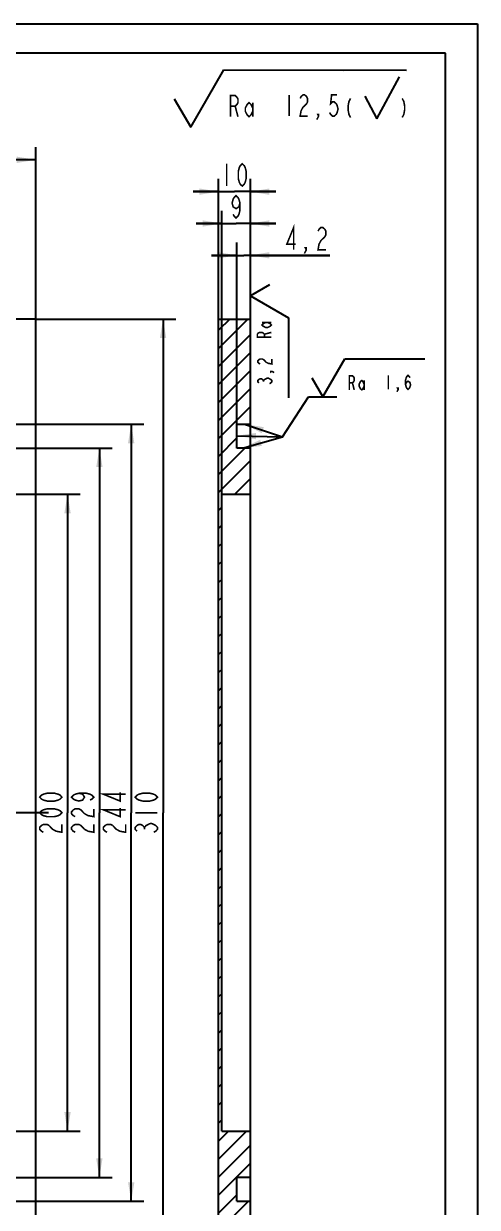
# Model space of a CAD drawing. Header units: millimetres. Extents: x 0 to 210, y 0 to 297.
# Drawn here: x 138.8 to 210, y 111.2 to 297 of the extents above; entities that cross this region are included whole.
import ezdxf

# ---------------------------------------------------------------- set-up
doc = ezdxf.new("R2010")
doc.units = ezdxf.units.MM
doc.header["$LTSCALE"] = 19.36
doc.linetypes.add('CENTER', pattern=[0.6, 0.375, -0.075, 0.075, -0.075])
doc.layers.get('0').update_dxf_attribs({"linetype": 'CONTINUOUS'})
for name, color, linetype in [('ALL_AXIS', 7, 'CONTINUOUS'), ('ALL_DIMENSIONS', 7, 'CONTINUOUS'), ('ALL_ROUND', 7, 'CONTINUOUS'), ('ALL_SURF_FIN', 7, 'CONTINUOUS')]:
    doc.layers.add(name, color=color, linetype=linetype)
doc.styles.get("Standard").update_dxf_attribs({"font": 'txt', "width": 0.7})
doc.dimstyles.new('DIMSTYLE_1', dxfattribs={"dimtxt": 3.5, "dimasz": 3, "dimexe": 0.18, "dimexo": 0.0625, "dimgap": 0.09, "dimtad": 1, "dimdec": 3, "dimlfac": 2, "dimdsep": 46, "dimtxsty": 'STANDARD', "dimblk": '_FILLED', "dimblk1": '_FILLED', "dimblk2": '_FILLED', "dimcen": 0.09, "dimadec": 0, "dimazin": 0, "dimtp": 0.2, "dimtm": 0.2, "dimtfac": 1, "dimtdec": 3, "dimtofl": 0, "dimtmove": 0, "dimatfit": 3, "dimldrblk": '_FILLED', "dimfxl": 1, "dimtolj": 1, "dimarcsym": 0})
doc.dimstyles.new('DIMSTYLE_2', dxfattribs={"dimtxt": 3.5, "dimasz": 3, "dimexe": 0.18, "dimexo": 0.0625, "dimgap": 0.09, "dimtad": 1, "dimlfac": 2, "dimdsep": 46, "dimtxsty": 'STANDARD', "dimblk": '_FILLED', "dimblk1": '_FILLED', "dimblk2": '_FILLED', "dimcen": 0.09, "dimadec": 0, "dimazin": 0, "dimtp": 0.5, "dimtm": 0.5, "dimtfac": 1, "dimtofl": 0, "dimtmove": 0, "dimatfit": 3, "dimldrblk": '_FILLED', "dimfxl": 1, "dimtolj": 1, "dimarcsym": 0})
doc.dimstyles.new('DIMSTYLE_3', dxfattribs={"dimtxt": 3.5, "dimasz": 3, "dimexe": 0.18, "dimexo": 0.0625, "dimgap": 0.09, "dimtad": 1, "dimlfac": 2, "dimdsep": 46, "dimtxsty": 'STANDARD', "dimblk": '_FILLED', "dimblk1": '_FILLED', "dimblk2": '_FILLED', "dimcen": 0.09, "dimadec": 0, "dimazin": 0, "dimtp": 0.2, "dimtm": 0.2, "dimtfac": 1, "dimtofl": 0, "dimtmove": 0, "dimatfit": 3, "dimldrblk": '_FILLED', "dimfxl": 1, "dimtolj": 1, "dimarcsym": 0})
doc.dimstyles.new('DIMSTYLE_7', dxfattribs={"dimtxt": 3.5, "dimasz": 3, "dimexe": 0.18, "dimexo": 0.0625, "dimgap": 0.09, "dimtad": 1, "dimlfac": 2, "dimdsep": 46, "dimtxsty": 'STANDARD', "dimblk": '_FILLED', "dimblk1": '_FILLED', "dimblk2": '_FILLED', "dimcen": 0.09, "dimadec": 0, "dimazin": 0, "dimtp": 0.1, "dimtm": 0.1, "dimtfac": 1, "dimtofl": 0, "dimtmove": 0, "dimatfit": 3, "dimldrblk": '_FILLED', "dimfxl": 1, "dimtolj": 1, "dimarcsym": 0})
doc.dimstyles.get("Standard").update_dxf_attribs({"dimtxt": 3.5, "dimasz": 3, "dimexe": 0.18, "dimexo": 0.0625, "dimgap": 0.09, "dimtad": 1, "dimdec": 5, "dimdsep": 46, "dimtxsty": 'STANDARD', "dimblk": '_FILLED', "dimblk1": '_FILLED', "dimblk2": '_FILLED', "dimcen": 0.09, "dimadec": 0, "dimazin": 0, "dimtol": 1, "dimtp": 1e-05, "dimtm": 1e-05, "dimtfac": 1, "dimtdec": 5, "dimtofl": 0, "dimtmove": 0, "dimatfit": 3, "dimldrblk": '_FILLED', "dimfxl": 1, "dimtolj": 1, "dimarcsym": 0})

# ---------------------------------------------------------------- blocks, each defined once
blk = doc.blocks.new('_FILLED')
at = {"color": 0, "linetype": 'BYBLOCK'}
blk.add_solid([(0, 0), (-1, 0.167), (-1, -0.167)], dxfattribs=at)
blk = doc.blocks.new('*D0')
at = {"layer": 'ALL_DIMENSIONS', "color": 2, "linetype": 'CONTINUOUS'}
for p, q in [((169.36, 250.62), (169.36, 272.63)), ((174.36, 250.62), (174.36, 272.63)), ((169.36, 270.63), (165.36, 270.63)), ((165.36, 270.63), (171.86, 270.63)), ((178.36, 270.63), (171.86, 270.63)), ((174.36, 270.63), (178.36, 270.63))]:
    blk.add_line(p, q, dxfattribs=at)
at = {"layer": 'ALL_DIMENSIONS', "color": 2, "linetype": 'CONTINUOUS', "xscale": 3, "yscale": 3, "zscale": 3}
blk.add_blockref('_FILLED', (169.36, 270.63), dxfattribs=at)
at = {"layer": 'ALL_DIMENSIONS', "color": 2, "linetype": 'CONTINUOUS', "xscale": 3, "yscale": 3, "zscale": 3, "rotation": 180}
blk.add_blockref('_FILLED', (174.36, 270.63), dxfattribs=at)
blk = doc.blocks.new('SF3_BL0', base_point=(177.35, 247.11))
at = {"layer": 'ALL_SURF_FIN', "color": 2, "linetype": 'CONTINUOUS'}
for p, q in [((177.34, 255.98), (174.36, 254.26)), ((174.36, 254.26), (177.34, 252.54)), ((177.34, 252.54), (180.34, 250.8)), ((180.34, 250.8), (180.34, 238.24))]:
    blk.add_line(p, q, dxfattribs=at)
at = {"layer": 'ALL_SURF_FIN', "color": 2, "linetype": 'CONTINUOUS', "const_width": 0.25}
for points in [[(177.11, 250.09), (177.48, 249.9), (177.66, 249.7), (177.48, 249.51), (177.11, 249.32), (176.74, 249.32), (176.37, 249.51), (176.19, 249.7), (176.37, 249.9), (176.74, 250.09)], [(176.19, 250.09), (177.66, 250.09)], [(177.66, 247.77), (175.45, 247.77), (175.45, 248.25), (175.63, 248.45), (175.82, 248.54), (176.19, 248.54), (176.37, 248.45), (176.56, 248.25), (176.56, 247.77)], [(176.56, 248.25), (177.66, 248.54)], [(175.89, 243.58), (175.7, 243.68), (175.52, 243.87), (175.52, 244.07), (175.7, 244.26), (175.89, 244.36), (176.25, 244.36), (176.44, 244.26), (176.62, 244.07), (176.81, 243.87), (177.18, 243.68), (177.73, 243.58), (177.73, 244.36)], [(177.73, 242.42), (177.55, 242.32), (177.55, 242.42), (177.73, 242.42), (178.1, 242.23)], [(175.7, 240.58), (175.52, 240.78), (175.52, 240.97), (175.7, 241.16), (175.89, 241.26), (176.07, 241.26), (176.25, 241.16), (176.44, 240.97), (176.62, 241.16), (176.81, 241.26), (176.99, 241.36), (177.18, 241.36), (177.36, 241.26), (177.55, 241.16), (177.73, 240.97), (177.73, 240.78), (177.55, 240.58), (177.36, 240.48)], [(176.44, 240.78), (176.44, 240.97)]]:
    blk.add_lwpolyline(points, dxfattribs=at)
blk = doc.blocks.new('*D1')
at = {"layer": 'ALL_DIMENSIONS', "color": 2, "linetype": 'CONTINUOUS'}
for p, q in [((45.65, 250.63), (45.65, 277.63)), ((140.65, 250.63), (140.65, 277.63)), ((45.65, 275.63), (93.15, 275.63)), ((140.65, 275.63), (93.15, 275.63))]:
    blk.add_line(p, q, dxfattribs=at)
at = {"layer": 'ALL_DIMENSIONS', "color": 2, "linetype": 'CONTINUOUS', "xscale": 3, "yscale": 3, "zscale": 3, "rotation": 180}
blk.add_blockref('_FILLED', (45.65, 275.63), dxfattribs=at)
at = {"layer": 'ALL_DIMENSIONS', "color": 2, "linetype": 'CONTINUOUS', "xscale": 3, "yscale": 3, "zscale": 3}
blk.add_blockref('_FILLED', (140.65, 275.63), dxfattribs=at)
blk = doc.blocks.new('*D2')
at = {"layer": 'ALL_DIMENSIONS', "color": 2, "linetype": 'CONTINUOUS'}
for p, q in [((140.65, 250.63), (162.65, 250.63)), ((160.65, 250.63), (160.65, 173.13)), ((160.65, 95.63), (160.65, 173.13)), ((140.65, 95.63), (162.65, 95.63))]:
    blk.add_line(p, q, dxfattribs=at)
at = {"layer": 'ALL_DIMENSIONS', "color": 2, "linetype": 'CONTINUOUS', "xscale": 3, "yscale": 3, "zscale": 3}
for p, rotation in [((160.65, 250.63), 90), ((160.65, 95.63), 270)]:
    blk.add_blockref('_FILLED', p, dxfattribs=dict(at, rotation=rotation))
blk = doc.blocks.new('*D3')
at = {"layer": 'ALL_DIMENSIONS', "color": 2, "linetype": 'CONTINUOUS'}
for p, q in [((169.86, 223.13), (169.86, 267.63)), ((174.36, 250.41), (174.36, 267.63)), ((169.86, 265.63), (165.86, 265.63)), ((165.86, 265.63), (172.11, 265.63)), ((178.36, 265.63), (172.11, 265.63)), ((174.36, 265.63), (178.36, 265.63))]:
    blk.add_line(p, q, dxfattribs=at)
at = {"layer": 'ALL_DIMENSIONS', "color": 2, "linetype": 'CONTINUOUS', "xscale": 3, "yscale": 3, "zscale": 3}
blk.add_blockref('_FILLED', (169.86, 265.63), dxfattribs=at)
at = {"layer": 'ALL_DIMENSIONS', "color": 2, "linetype": 'CONTINUOUS', "xscale": 3, "yscale": 3, "zscale": 3, "rotation": 180}
blk.add_blockref('_FILLED', (174.36, 265.63), dxfattribs=at)
blk = doc.blocks.new('*D5')
at = {"layer": 'ALL_DIMENSIONS', "color": 2, "linetype": 'CONTINUOUS'}
for p, q in [((108.17, 223.13), (147.65, 223.13)), ((145.65, 223.13), (145.65, 173.13)), ((145.65, 123.13), (145.65, 173.13)), ((108.17, 123.13), (147.65, 123.13))]:
    blk.add_line(p, q, dxfattribs=at)
at = {"layer": 'ALL_DIMENSIONS', "color": 2, "linetype": 'CONTINUOUS', "xscale": 3, "yscale": 3, "zscale": 3}
for p, rotation in [((145.65, 223.13), 90), ((145.65, 123.13), 270)]:
    blk.add_blockref('_FILLED', p, dxfattribs=dict(at, rotation=rotation))
blk = doc.blocks.new('*D10')
at = {"layer": 'ALL_DIMENSIONS', "color": 2, "linetype": 'CONTINUOUS'}
for p, q in [((113.15, 230.38), (152.65, 230.38)), ((150.65, 230.38), (150.65, 173.13)), ((150.65, 115.88), (150.65, 173.13)), ((113.15, 115.88), (152.65, 115.88))]:
    blk.add_line(p, q, dxfattribs=at)
at = {"layer": 'ALL_DIMENSIONS', "color": 2, "linetype": 'CONTINUOUS', "xscale": 3, "yscale": 3, "zscale": 3}
for p, rotation in [((150.65, 230.38), 90), ((150.65, 115.88), 270)]:
    blk.add_blockref('_FILLED', p, dxfattribs=dict(at, rotation=rotation))
blk = doc.blocks.new('*D11')
at = {"layer": 'ALL_DIMENSIONS', "color": 2, "linetype": 'CONTINUOUS'}
for p, q in [((172.26, 234.13), (172.26, 262.63)), ((174.36, 234.13), (174.36, 262.63)), ((172.26, 260.63), (168.26, 260.63)), ((168.26, 260.63), (173.31, 260.63)), ((186.82, 260.63), (173.31, 260.63)), ((174.36, 260.63), (186.82, 260.63))]:
    blk.add_line(p, q, dxfattribs=at)
at = {"layer": 'ALL_DIMENSIONS', "color": 2, "linetype": 'CONTINUOUS', "xscale": 3, "yscale": 3, "zscale": 3}
blk.add_blockref('_FILLED', (172.26, 260.63), dxfattribs=at)
at = {"layer": 'ALL_DIMENSIONS', "color": 2, "linetype": 'CONTINUOUS', "xscale": 3, "yscale": 3, "zscale": 3, "rotation": 180}
blk.add_blockref('_FILLED', (174.36, 260.63), dxfattribs=at)
blk = doc.blocks.new('*D14')
at = {"layer": 'ALL_DIMENSIONS', "color": 2, "linetype": 'CONTINUOUS'}
for p, q in [((113.15, 234.13), (157.65, 234.13)), ((155.65, 234.13), (155.65, 173.13)), ((155.65, 112.13), (155.65, 173.13)), ((113.15, 112.13), (157.65, 112.13))]:
    blk.add_line(p, q, dxfattribs=at)
at = {"layer": 'ALL_DIMENSIONS', "color": 2, "linetype": 'CONTINUOUS', "xscale": 3, "yscale": 3, "zscale": 3}
for p, rotation in [((155.65, 234.13), 90), ((155.65, 112.13), 270)]:
    blk.add_blockref('_FILLED', p, dxfattribs=dict(at, rotation=rotation))
blk = doc.blocks.new('SYM_6_BL2', base_point=(180.63, 285.24))
at = {"layer": 'ALL_SURF_FIN', "color": 2, "linetype": 'CONTINUOUS'}
for p, q in [((167.57, 285.22), (170.19, 289.73)), ((170.19, 289.73), (198.86, 289.72)), ((170.19, 289.73), (189.03, 289.72)), ((194.19, 282.05), (197.76, 288.66)), ((162.41, 285.22), (164.99, 280.76)), ((164.99, 280.76), (167.57, 285.22)), ((192.32, 285.64), (194.19, 282.05))]:
    blk.add_line(p, q, dxfattribs=at)
at = {"layer": 'ALL_SURF_FIN', "color": 2, "linetype": 'CONTINUOUS', "const_width": 0.25}
for points in [[(171.25, 282.39), (171.25, 285.71), (171.97, 285.71), (172.26, 285.43), (172.41, 285.16), (172.41, 284.6), (172.26, 284.33), (171.97, 284.05), (171.25, 284.05)], [(174.73, 283.22), (174.44, 282.67), (174.15, 282.39), (173.86, 282.67), (173.57, 283.22), (173.57, 283.77), (173.86, 284.33), (174.15, 284.6), (174.44, 284.33), (174.73, 283.77)], [(174.73, 284.6), (174.73, 282.39)], [(180.43, 285.81), (180.43, 282.49)], [(182.17, 285.26), (182.32, 285.54), (182.61, 285.81), (182.9, 285.81), (183.19, 285.54), (183.33, 285.26), (183.33, 284.71), (183.19, 284.43), (182.9, 284.15), (182.61, 283.88), (182.32, 283.32), (182.17, 282.49), (183.33, 282.49)], [(187.98, 285.81), (187.11, 285.81), (186.96, 284.43), (187.25, 284.71), (187.54, 284.71), (187.84, 284.43), (187.98, 284.15), (188.13, 283.6), (187.98, 283.05), (187.84, 282.77), (187.54, 282.49), (187.25, 282.49), (186.96, 282.77), (186.82, 283.05)], [(190.09, 285.26), (189.83, 284.76), (189.7, 284.01), (189.7, 283.51), (189.83, 282.77), (190.09, 282.27)], [(198.2, 285.26), (198.46, 284.76), (198.59, 284.01), (198.59, 283.51), (198.46, 282.77), (198.2, 282.27)], [(171.97, 284.05), (172.41, 282.39)], [(185.08, 282.49), (184.93, 282.77), (185.08, 282.77), (185.08, 282.49), (184.79, 281.94)]]:
    blk.add_lwpolyline(points, dxfattribs=at)
blk = doc.blocks.new('SF4_BL3', base_point=(192.63, 241.42))
at = {"layer": 'ALL_SURF_FIN', "color": 2, "linetype": 'CONTINUOUS'}
for p, q in [((187.45, 241.4), (189.19, 244.41)), ((189.19, 244.41), (201.75, 244.4)), ((184.01, 241.4), (185.73, 238.43)), ((185.73, 238.43), (187.45, 241.4)), ((183.51, 238.43), (187.94, 238.43))]:
    blk.add_line(p, q, dxfattribs=at)
at = {"layer": 'ALL_SURF_FIN', "color": 2, "linetype": 'CONTINUOUS', "const_width": 0.25}
for points in [[(189.9, 239.52), (189.9, 241.73), (190.38, 241.73), (190.58, 241.55), (190.67, 241.36), (190.67, 240.99), (190.58, 240.81), (190.38, 240.62), (189.9, 240.62)], [(196.02, 241.8), (196.02, 239.58)], [(198.73, 240.32), (198.83, 240.69), (199.12, 240.88), (199.41, 240.69), (199.51, 240.32), (199.41, 239.95), (199.31, 239.77), (199.12, 239.58), (198.92, 239.77), (198.83, 239.95), (198.73, 240.32), (198.73, 241.06), (198.83, 241.43), (198.92, 241.61), (199.12, 241.8), (199.31, 241.61), (199.41, 241.43)], [(190.38, 240.62), (190.67, 239.52)], [(192.22, 240.07), (192.03, 239.7), (191.84, 239.52), (191.64, 239.7), (191.45, 240.07), (191.45, 240.44), (191.64, 240.81), (191.84, 240.99), (192.03, 240.81), (192.22, 240.44)], [(192.22, 240.99), (192.22, 239.52)], [(197.57, 239.58), (197.47, 239.77), (197.57, 239.77), (197.57, 239.58), (197.37, 239.22)]]:
    blk.add_lwpolyline(points, dxfattribs=at)

msp = doc.modelspace()

# ---------------------------------------------------------------- linework, layer by layer
at = {"color": 7, "linetype": 'CONTINUOUS'}
for p, q in [((0, 297), (210, 297)), ((210, 297), (210, 0)), ((205, 292.3499), (20, 292.3499)), ((205, 5), (205, 292.3499)), ((140.64992, 250.62885), (45.64992, 250.62885)), ((140.64992, 95.62885), (140.64992, 250.62885)), ((169.35937, 95.62885), (169.35937, 250.62885)), ((169.35937, 250.62885), (174.35937, 250.62885)), ((174.35937, 223.12885), (174.35937, 250.62885)), ((172.25937, 230.37885), (172.25937, 234.12885)), ((172.25937, 234.12885), (174.35937, 234.12885)), ((174.35937, 230.37885), (172.25937, 230.37885)), ((169.85937, 123.12885), (169.85937, 223.12885)), ((169.85937, 223.12885), (174.35937, 223.12885)), ((169.85937, 123.12885), (174.35937, 123.12885)), ((174.35937, 95.62885), (174.35937, 123.12885)), ((174.35937, 115.87885), (172.25937, 115.87885)), ((172.25937, 112.12885), (172.25937, 115.87885)), ((172.25937, 112.12885), (174.35937, 112.12885))]:
    msp.add_line(p, q, dxfattribs=at)
at = {"color": 2, "linetype": 'CONTINUOUS'}
for p, q in [((171.12746, 250.62885), (169.35937, 248.86077)), ((173.95588, 250.62885), (169.35937, 246.03234)), ((174.35937, 248.20392), (169.35937, 243.20392)), ((174.35937, 245.37549), (169.35937, 240.37549)), ((174.35937, 242.54706), (169.35937, 237.54706)), ((174.35937, 239.71863), (169.35937, 234.71863)), ((174.35937, 236.89021), (169.35937, 231.89021)), ((172.25937, 231.96178), (169.35937, 229.06178)), ((173.50487, 230.37885), (169.35937, 226.23335)), ((174.35937, 228.40493), (169.35937, 223.40493)), ((174.35937, 225.5765), (171.91173, 223.12885)), ((169.85937, 221.0765), (169.35937, 220.5765)), ((169.85937, 218.24807), (169.35937, 217.74807)), ((169.85937, 215.41964), (169.35937, 214.91964)), ((169.85937, 212.59122), (169.35937, 212.09122)), ((169.85937, 209.76279), (169.35937, 209.26279)), ((169.85937, 206.93436), (169.35937, 206.43436)), ((169.85937, 204.10594), (169.35937, 203.60594)), ((169.85937, 201.27751), (169.35937, 200.77751)), ((169.85937, 198.44908), (169.35937, 197.94908)), ((169.85937, 195.62065), (169.35937, 195.12065)), ((169.85937, 192.79223), (169.35937, 192.29223)), ((169.85937, 189.9638), (169.35937, 189.4638)), ((169.85937, 187.13537), (169.35937, 186.63537)), ((169.85937, 184.30695), (169.35937, 183.80695)), ((169.85937, 181.47852), (169.35937, 180.97852)), ((169.85937, 178.65009), (169.35937, 178.15009)), ((169.85937, 175.82166), (169.35937, 175.32166)), ((169.85937, 172.99324), (169.35937, 172.49324)), ((169.85937, 170.16481), (169.35937, 169.66481)), ((169.85937, 167.33638), (169.35937, 166.83638)), ((169.85937, 164.50796), (169.35937, 164.00796)), ((169.85937, 161.67953), (169.35937, 161.17953)), ((169.85937, 158.8511), (169.35937, 158.3511)), ((169.85937, 156.02267), (169.35937, 155.52267)), ((169.85937, 153.19425), (169.35937, 152.69425)), ((169.85937, 150.36582), (169.35937, 149.86582)), ((169.85937, 147.53739), (169.35937, 147.03739)), ((169.85937, 144.70897), (169.35937, 144.20897)), ((169.85937, 141.88054), (169.35937, 141.38054)), ((169.85937, 139.05211), (169.35937, 138.55211)), ((169.85937, 136.22368), (169.35937, 135.72368)), ((169.85937, 133.39526), (169.35937, 132.89526)), ((169.85937, 130.56683), (169.35937, 130.06683)), ((169.85937, 127.7384), (169.35937, 127.2384)), ((169.85937, 124.90998), (169.35937, 124.40998)), ((170.90668, 123.12885), (169.35937, 121.58155)), ((173.7351, 123.12885), (169.35937, 118.75312)), ((174.35937, 120.9247), (169.35937, 115.9247)), ((174.35937, 118.09627), (169.35937, 113.09627)), ((172.25937, 113.16784), (169.35937, 110.26784)), ((174.04881, 112.12885), (169.35937, 107.43941))]:
    msp.add_line(p, q, dxfattribs=at)
at = {"layer": 'ALL_AXIS', "color": 7, "linetype": 'CENTER'}
msp.add_line((142.64992, 173.12885), (43.64992, 173.12885), dxfattribs=at)
at = {"layer": 'ALL_DIMENSIONS', "color": 2, "linetype": 'CONTINUOUS', "const_width": 0.25}
for points in [[(170.63438, 275.00385), (170.63438, 271.50385)], [(173.08437, 271.50385), (172.77813, 271.79552), (172.62499, 272.08719), (172.47187, 272.67051), (172.47187, 273.83718), (172.62499, 274.42052), (172.77813, 274.71217), (173.08437, 275.00385), (173.39063, 274.71217), (173.54375, 274.42052), (173.69687, 273.83718), (173.69687, 272.67051), (173.54375, 272.08719), (173.39063, 271.79552), (173.08437, 271.50385)], [(172.72187, 268.83719), (172.56875, 268.25384), (172.10937, 267.96219), (171.65001, 268.25384), (171.49687, 268.83719), (171.65001, 269.42051), (171.80313, 269.71218), (172.10937, 270.00385), (172.41563, 269.71218), (172.56875, 269.42051), (172.72187, 268.83719), (172.72187, 267.67052), (172.56875, 267.08718), (172.41563, 266.79553), (172.10937, 266.50385), (171.80313, 266.79553), (171.65001, 267.08718)], [(181.15777, 261.50386), (181.15777, 265.00386), (180.08589, 262.37885), (181.46403, 262.37885)], [(184.9859, 264.42051), (185.13902, 264.71219), (185.44528, 265.00386), (185.75152, 265.00386), (186.05778, 264.71219), (186.21089, 264.42051), (186.21089, 263.83719), (186.05778, 263.54552)], [(186.05778, 263.54552), (185.44528, 262.96218), (185.13902, 262.37885), (184.9859, 261.50386), (186.21089, 261.50386)], [(183.1484, 261.50386), (182.99526, 261.79551), (183.1484, 261.79551), (183.1484, 261.50386), (182.84214, 260.92052)], [(144.77493, 175.57885), (144.48325, 175.2726), (144.19158, 175.11947), (143.60826, 174.96635), (142.44159, 174.96635), (141.85825, 175.11947), (141.56658, 175.2726), (141.27493, 175.57885), (141.56658, 175.8851), (141.85825, 176.03822), (142.44159, 176.19135), (143.60826, 176.19135), (144.19158, 176.03822), (144.48325, 175.8851), (144.77493, 175.57885)], [(147.44159, 176.19135), (148.02491, 176.03822), (148.31658, 175.57885), (148.02491, 175.11947), (147.44159, 174.96635), (146.85824, 175.11947), (146.56659, 175.2726), (146.27492, 175.57885), (146.56659, 175.8851), (146.85824, 176.03822), (147.44159, 176.19135), (148.60825, 176.19135), (149.19158, 176.03822), (149.48325, 175.8851), (149.77492, 175.57885), (149.48325, 175.2726), (149.19158, 175.11947)], [(154.77491, 176.03822), (151.27492, 176.03822), (153.89992, 174.96635), (153.89992, 176.34448)], [(159.77493, 175.57885), (159.48326, 175.2726), (159.19159, 175.11947), (158.60826, 174.96635), (157.44158, 174.96635), (156.85825, 175.11947), (156.56658, 175.2726), (156.27491, 175.57885), (156.56658, 175.8851), (156.85825, 176.03822), (157.44158, 176.19135), (158.60826, 176.19135), (159.19159, 176.03822), (159.48326, 175.8851), (159.77493, 175.57885)], [(144.77493, 173.12885), (144.48325, 172.8226), (144.19158, 172.66947), (143.60826, 172.51635), (142.44159, 172.51635), (141.85825, 172.66947), (141.56658, 172.8226), (141.27493, 173.12885), (141.56658, 173.4351), (141.85825, 173.58823), (142.44159, 173.74135), (143.60826, 173.74135), (144.19158, 173.58823), (144.48325, 173.4351), (144.77493, 173.12885)], [(146.85824, 172.51635), (146.56659, 172.66947), (146.27492, 172.97573), (146.27492, 173.28198), (146.56659, 173.58823), (146.85824, 173.74135), (147.44159, 173.74135), (147.73326, 173.58823), (148.31658, 172.97573)], [(148.31658, 172.97573), (148.89993, 172.66947), (149.77492, 172.51635), (149.77492, 173.74135)], [(154.77491, 173.58823), (151.27492, 173.58823), (153.89992, 172.51635), (153.89992, 173.89448)], [(156.27491, 173.12885), (159.77493, 173.12885)], [(141.85825, 170.06635), (141.56658, 170.21948), (141.27493, 170.52573), (141.27493, 170.83198), (141.56658, 171.13823), (141.85825, 171.29136), (142.44159, 171.29136), (142.73324, 171.13823)], [(142.73324, 171.13823), (143.31659, 170.52573), (143.89991, 170.21948), (144.77493, 170.06635), (144.77493, 171.29136)], [(146.85824, 170.06635), (146.56659, 170.21948), (146.27492, 170.52573), (146.27492, 170.83198), (146.56659, 171.13823), (146.85824, 171.29136), (147.44159, 171.29136), (147.73326, 171.13823), (148.31658, 170.52573)], [(148.31658, 170.52573), (148.89993, 170.21948), (149.77492, 170.06635), (149.77492, 171.29136)], [(151.85826, 170.06635), (151.56659, 170.21948), (151.27492, 170.52573), (151.27492, 170.83198), (151.56659, 171.13823), (151.85826, 171.29136), (152.44158, 171.29136), (152.73325, 171.13823)], [(152.73325, 171.13823), (153.31658, 170.52573), (153.89992, 170.21948), (154.77491, 170.06635), (154.77491, 171.29136)], [(156.56658, 170.21948), (156.27491, 170.52573), (156.27491, 170.83198), (156.56658, 171.13823), (156.85825, 171.29136), (157.14993, 171.29136), (157.44158, 171.13823), (157.73325, 170.83198), (158.02492, 171.13823), (158.60826, 171.44447)], [(157.73325, 170.52573), (157.73325, 170.83198)], [(158.60826, 171.44447), (158.89991, 171.44447)], [(158.89991, 171.44447), (159.48326, 171.13823), (159.77493, 170.83198), (159.77493, 170.52573), (159.48326, 170.21948), (159.19159, 170.06635)]]:
    msp.add_lwpolyline(points, dxfattribs=at)
at = {"layer": 'ALL_ROUND', "color": 7, "linetype": 'CONTINUOUS'}
msp.add_line((174.35937, 123.12885), (174.35937, 223.12885), dxfattribs=at)

# ---------------------------------------------------------------- block references
at = {"layer": 'ALL_SURF_FIN', "color": 2, "linetype": 'CONTINUOUS'}
for name, p in [('SYM_6_BL2', (180.6332, 285.24159)), ('SF3_BL0', (177.34939, 247.10874)), ('SF4_BL3', (192.63357, 241.41698))]:
    msp.add_blockref(name, p, dxfattribs=at)

# ---------------------------------------------------------------- dimensions: what is measured, and where the dimension line sits
at = {"layer": 'ALL_DIMENSIONS', "color": 2, "linetype": 'CONTINUOUS'}
for base, p1, p2, dimstyle, picture, middle in [((140.64992, 275.62885), (45.64992, 250.62885), (140.64992, 250.62885), 'DIMSTYLE_2', '*D1', (89.47492, 276.50385)), ((174.35937, 270.62885), (169.35937, 250.61704), (174.35937, 250.61704), 'DIMSTYLE_1', '*D0', (169.40937, 271.50385))]:
    dim = msp.add_linear_dim(base=base, p1=p1, p2=p2, dimstyle=dimstyle, dxfattribs=at)
    dim.commit()
    dim.dimension.update_dxf_attribs({"geometry": picture, "text_midpoint": middle, "dimtype": 160})
for base, p1, p2, angle, dimstyle, picture, middle in [((169.85937, 265.62885), (174.35937, 250.41488), (169.85937, 223.12863), 180, 'DIMSTYLE_3', '*D3', (170.88437, 266.50385)), ((172.25937, 260.62885), (174.35937, 234.12885), (172.25937, 234.12885), 180, 'DIMSTYLE_7', '*D11', (179.4734, 261.50385)), ((160.64992, 95.62885), (140.64992, 250.62885), (140.64992, 95.62885), 270, 'DIMSTYLE_2', '*D2', (159.77492, 169.45385)), ((155.64992, 234.12885), (113.14992, 112.12885), (113.14992, 234.12885), 90, 'DIMSTYLE_2', '*D14', (154.77492, 169.45385)), ((150.64992, 115.87885), (113.14992, 230.37885), (113.14992, 115.87885), 270, 'DIMSTYLE_2', '*D10', (149.77492, 169.45385)), ((145.64992, 123.12885), (108.16864, 223.12885), (108.16864, 123.12885), 270, 'DIMSTYLE_2', '*D5', (144.77492, 169.45385))]:
    dim = msp.add_linear_dim(base=base, p1=p1, p2=p2, angle=angle, dimstyle=dimstyle, dxfattribs=at)
    dim.commit()
    dim.dimension.update_dxf_attribs({"geometry": picture, "text_midpoint": middle, "dimtype": 160})

# ---------------------------------------------------------------- leaders
at = {"layer": 'ALL_SURF_FIN', "color": 2, "linetype": 'CONTINUOUS'}
for points in [[(172.25937, 232.32199), (179.43045, 232.1558), (183.51332, 238.42696)], [(173.14854, 230.37885), (179.42183, 232.1558), (183.51332, 238.42696)], [(173.45675, 234.12885), (179.41561, 232.1605), (183.51332, 238.42696)]]:
    msp.add_leader(points, dimstyle='STANDARD', override={"dimtad": 0}, dxfattribs=at)

doc.saveas('drawing.dxf')
